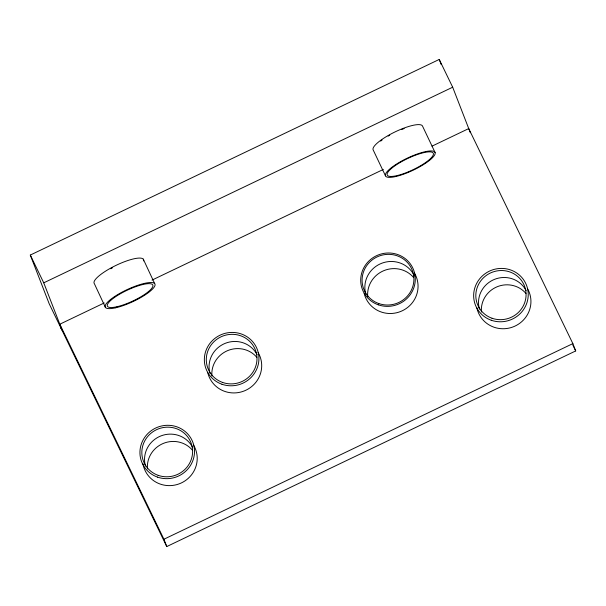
<?xml version="1.0" encoding="UTF-8"?>
<svg xmlns="http://www.w3.org/2000/svg" width="606" height="606" viewBox="0 0 606 606"><rect width="100%" height="100%" fill="white"/><g stroke="black" fill="none" stroke-linecap="round" stroke-linejoin="round"><path stroke-width="0.91" d="M432.017 146.144L468.733 128.586L572.859 343.617L575.7 350.935L166.764 546.559L49.192 303.765L30.3 255.065L439.236 59.441L452.682 87.211L470.354 132.767M61.562 329.308L60.994 327.854L62.07 330.065L43.746 282.828L452.682 87.211M104.187 302.97L59.797 324.21L163.923 539.234L166.764 546.559M152 280.101L383.356 169.422M163.923 539.234L572.859 343.617M572.814 344.973L575.7 350.935M30.3 255.065L43.746 282.828M435.078 152.507A27.406 6.689 -25.4 0 0 395.809 164.537A27.406 6.689 -25.4 0 0 399.937 175.407A27.406 6.689 -25.4 0 0 435.078 152.507L422.549 126.146A27.406 6.658 -25.8 0 0 395.453 131.714A27.406 6.658 -25.8 0 0 373.099 149.773L385.469 175.793M143.274 259.133L154.697 283.631M105.482 307.522L94.369 283.699A27.406 6.658 -25.8 0 1 117.685 264.587A27.406 6.658 -25.8 0 1 143.569 260.921M439.236 59.441L441.259 64.66M258.088 352.495A27.406 26.581 -21.2 0 1 244.362 390.893A27.406 26.581 -21.2 0 1 207.805 372.766M193.602 445.19A27.406 26.581 -21.2 0 1 179.043 483.906A27.406 26.581 -21.2 0 1 142.971 463.757M414.443 273.071A27.406 26.581 -21.2 0 1 400.725 311.461A27.406 26.581 -21.2 0 1 364.161 293.334M527.758 289.07A27.406 26.581 -21.2 0 1 512.759 327.028A27.406 26.581 -21.2 0 1 476.854 307.727M147.463 468.908A25.49 24.717 -21.2 0 1 163.211 443.456A25.49 24.717 -21.2 0 1 192.428 450.175M481.437 312.007A25.232 24.475 -21.2 0 1 497.034 286.805A25.232 24.475 -21.2 0 1 525.955 293.455M380.666 141.1A25.475 6.189 -25.8 0 1 382.083 140.039M388.158 136.1A25.475 6.189 -25.8 0 1 389.749 135.191M401.649 129.51A25.475 6.189 -25.8 0 1 404.172 128.54M367.713 296.667A26.02 25.24 -21.2 0 1 383.787 270.677A26.02 25.24 -21.2 0 1 413.618 277.533M211.918 376.038A25.452 24.687 -21.2 0 1 227.644 350.616A25.452 24.687 -21.2 0 1 256.823 357.32M110.739 268.776A25.051 6.083 -25.8 0 1 112.352 267.89M209.994 373.425A25.452 24.687 -21.2 0 1 225.326 343.291A25.452 24.687 -21.2 0 1 257.126 354.79M365.804 294.152A26.02 25.24 -21.2 0 1 381.931 263.178A26.02 25.24 -21.2 0 1 414.406 275.95M479.437 309.174A25.232 24.475 -21.2 0 1 494.64 279.305A25.232 24.475 -21.2 0 1 526.167 290.706M145.47 466.12A25.49 24.717 -21.2 0 1 160.825 435.956A25.49 24.717 -21.2 0 1 192.67 447.47M157.537 477.119A27.406 26.581 -21.2 0 0 194.17 447.16A27.406 26.581 -21.2 0 0 149.962 431.654A27.406 26.581 -21.2 0 0 157.537 477.119M158.211 475.362A25.49 24.717 -21.2 0 0 192.284 447.501A25.49 24.717 -21.2 0 0 151.167 433.078A25.49 24.717 -21.2 0 0 158.211 475.362M378.311 304.826A27.406 26.581 -21.2 0 0 414.943 274.859A27.406 26.581 -21.2 0 0 370.736 259.353A27.406 26.581 -21.2 0 0 378.311 304.826M378.795 303.553A26.02 25.24 -21.2 0 0 413.58 275.109A26.02 25.24 -21.2 0 0 371.607 260.383A26.02 25.24 -21.2 0 0 378.795 303.553M221.955 384.249A27.406 26.581 -21.2 0 0 258.588 354.29A27.406 26.581 -21.2 0 0 214.38 338.784A27.406 26.581 -21.2 0 0 221.955 384.249M222.644 382.462A25.452 24.687 -21.2 0 0 256.664 354.631A25.452 24.687 -21.2 0 0 215.607 340.231A25.452 24.687 -21.2 0 0 222.644 382.462M115.784 307.765A27.406 6.666 -25 0 0 154.992 285.411A27.406 6.666 -25 0 0 119.488 293.554A27.406 6.666 -25 0 0 115.784 307.765M117.011 306.719A25.051 6.09 -25 0 0 152.848 286.282A25.051 6.09 -25 0 0 120.405 293.728A25.051 6.09 -25 0 0 117.011 306.719M491.254 320.241A27.406 26.581 -21.2 0 0 527.887 290.282A27.406 26.581 -21.2 0 0 483.679 274.776A27.406 26.581 -21.2 0 0 491.254 320.241M492.027 318.248A25.232 24.475 -21.2 0 0 525.758 290.668A25.232 24.475 -21.2 0 0 485.05 276.389A25.232 24.475 -21.2 0 0 492.027 318.248M400.664 174.611A25.475 6.219 -25.4 0 0 433.335 153.326A25.475 6.219 -25.4 0 0 396.824 164.506A25.475 6.219 -25.4 0 0 400.664 174.611"/></g></svg>
